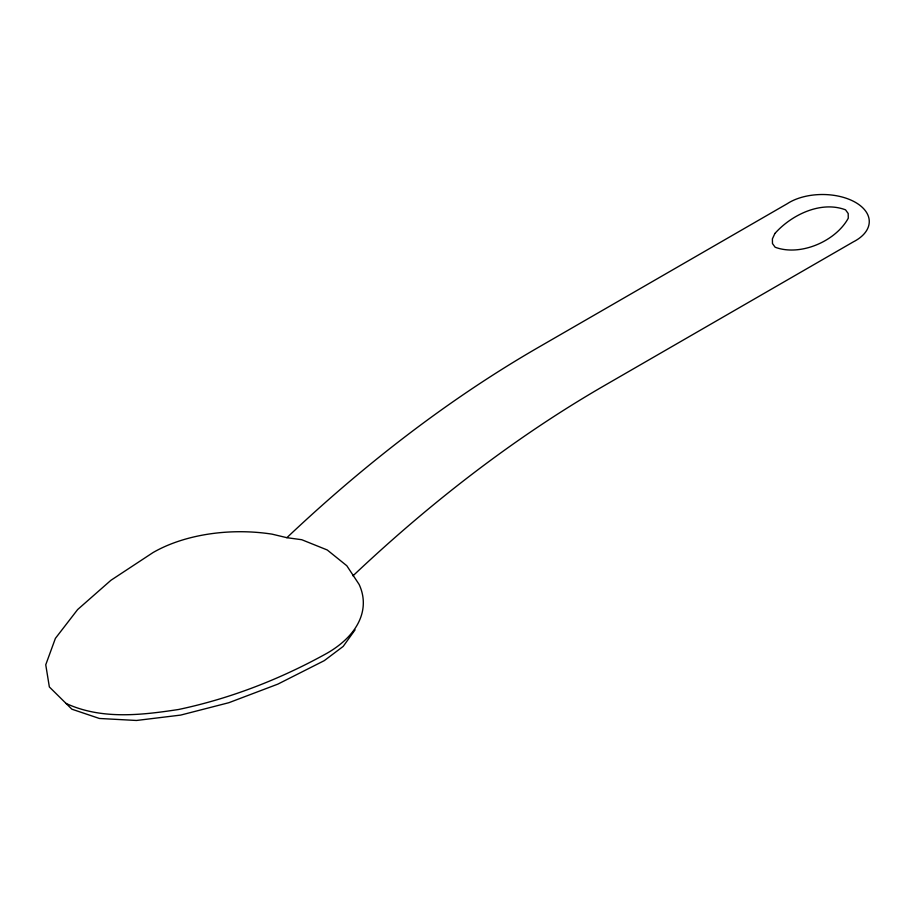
<?xml version="1.0" encoding="UTF-8"?>
<svg xmlns="http://www.w3.org/2000/svg" width="915" height="915" viewBox="0 0 915 915"><rect width="100%" height="100%" fill="white"/><g stroke="black" fill="none" stroke-linecap="round" stroke-linejoin="round"><path stroke-width="1.37" d="M355.066 629.84L343.182 646.413L324.276 660.641L277.863 684.123L228.876 702.697L180.655 715.095L136.495 720.471L99.403 718.469L71.896 709.205L49.353 686.948L45.75 664.782L55.392 638.384L77.626 609.562L110.932 580.282L153.057 552.546A123.17 71.107 0 0 1 272.03 534.143L286.875 537.688L301.733 539.713L327.238 549.972L346.808 565.745L359.115 584.422A123.17 71.107 0 0 1 327.238 653.116C280.676 678.999 230.74 698.477 178.562 709.491C141.219 715.187 101.371 719.831 65.96 703.395M352.961 575.844A1168.741 674.778 -60 0 1 604.014 385.81L853.352 241.857A46.825 27.038 0 0 0 855.559 202.432A46.825 27.038 0 0 0 787.266 203.702L537.917 347.654A1168.741 674.778 -60 0 0 286.875 537.688M774.902 233.474L772.397 238.872L772.477 243.562L775.142 247.233C800.236 256.589 835.647 241.377 848.274 218.205L848.194 213.504L845.529 209.832C820.961 200.522 791.486 214.819 774.902 233.474"/></g></svg>
